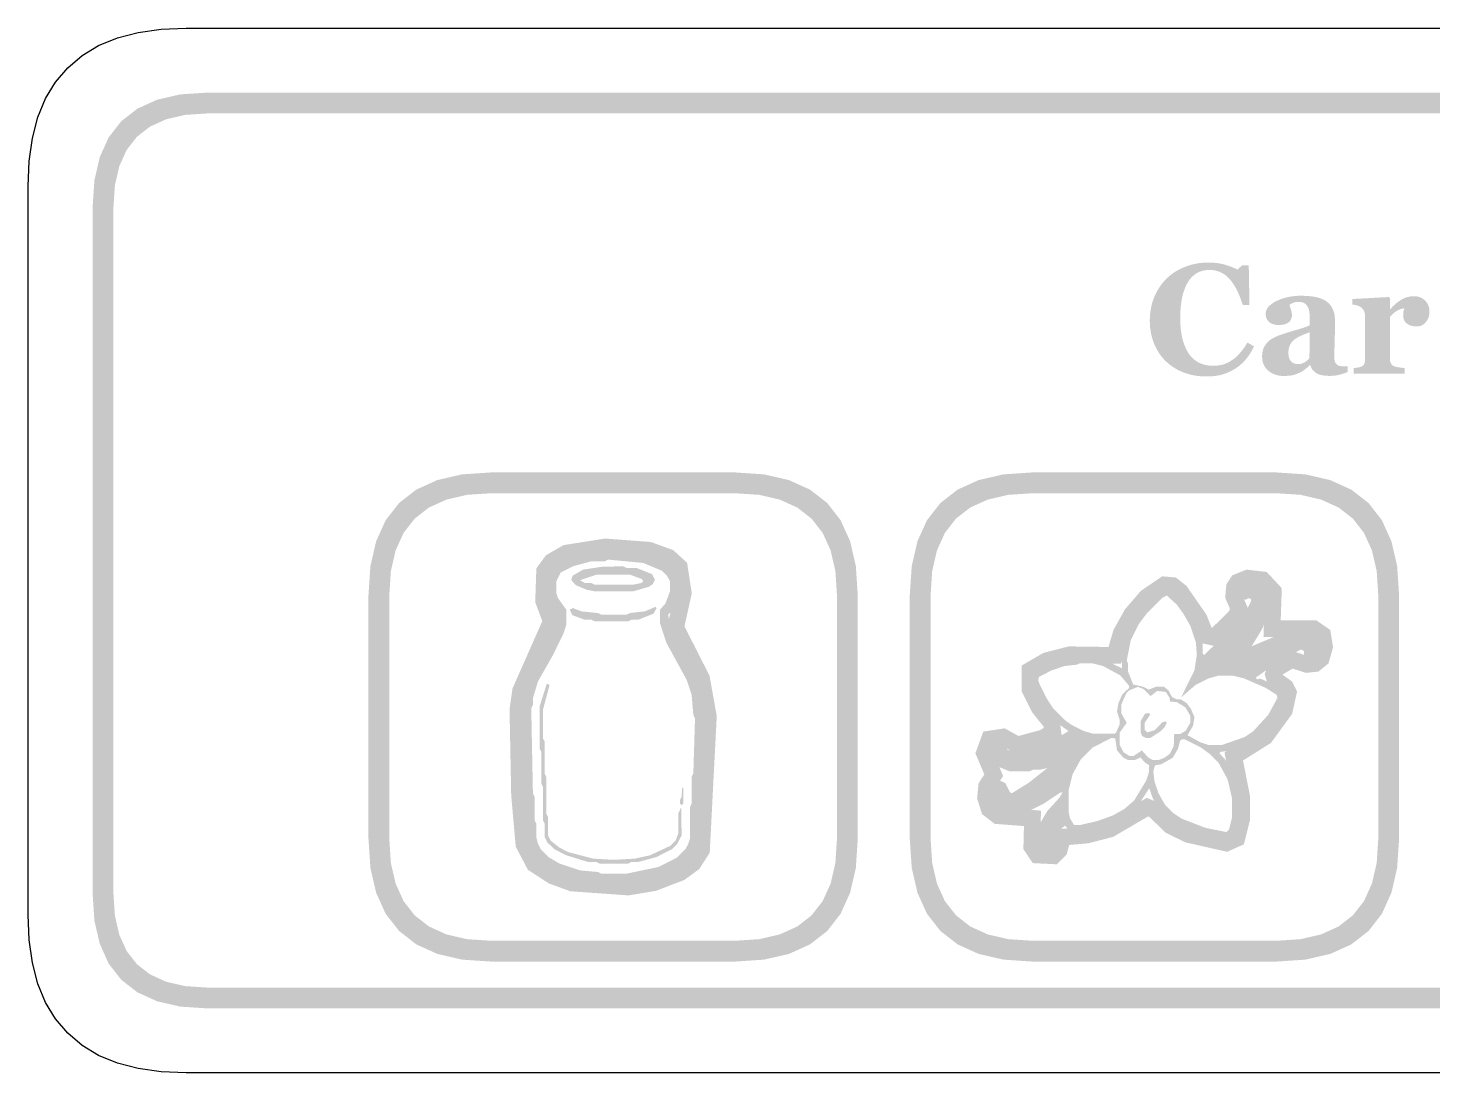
# Model space of a CAD drawing. Header units: millimetres. Extents: x 6 to 594, y 82 to 394.
# Drawn here: x 498.56 to 525.55, y 211.96 to 232.04 of the extents above; entities that cross this region are included whole.
import ezdxf

# ---------------------------------------------------------------- set-up
doc = ezdxf.new("R2010")
doc.units = ezdxf.units.MM
doc.layers.add('CUT', color=1, linetype='Continuous')
doc.layers.add('RASTER', color=7, linetype='Continuous')

msp = doc.modelspace()

# ---------------------------------------------------------------- hatches: boundary and pattern name
at = {"layer": 'RASTER'}
h = msp.add_hatch(color=7, dxfattribs=at)
h.paths.add_polyline_path([(499.8, 228.6), (499.834, 229.116), (499.938, 229.563), (500.109, 229.941), (500.35, 230.25), (500.659, 230.491), (501.038, 230.663), (501.484, 230.766), (502, 230.8), (559.2, 230.8), (559.716, 230.766), (560.163, 230.663), (560.541, 230.491), (560.85, 230.25), (561.091, 229.941), (561.263, 229.563), (561.366, 229.116), (561.4, 228.6), (561.4, 215.4), (561.366, 214.884), (561.262, 214.438), (561.091, 214.059), (560.85, 213.75), (560.541, 213.509), (560.163, 213.337), (559.716, 213.234), (559.2, 213.2), (502, 213.2), (501.484, 213.234), (501.038, 213.337), (500.659, 213.509), (500.35, 213.75), (500.109, 214.059), (499.938, 214.438), (499.834, 214.884), (499.8, 215.4)])
h.paths.add_polyline_path([(500.2, 228.6), (500.2, 215.4), (500.228, 214.978), (500.313, 214.613), (500.453, 214.303), (500.65, 214.05), (500.903, 213.853), (501.213, 213.712), (501.578, 213.628), (502, 213.6), (559.2, 213.6), (559.622, 213.628), (559.988, 213.712), (560.297, 213.853), (560.55, 214.05), (560.747, 214.303), (560.888, 214.613), (560.972, 214.978), (561, 215.4), (561, 228.6), (560.972, 229.022), (560.887, 229.388), (560.747, 229.697), (560.55, 229.95), (560.297, 230.147), (559.988, 230.288), (559.622, 230.372), (559.2, 230.4), (502, 230.4), (501.578, 230.372), (501.213, 230.288), (500.903, 230.147), (500.65, 229.95), (500.453, 229.697), (500.313, 229.388), (500.228, 229.022), (500.2, 228.6)])
for points in [[(521.198, 225.344), (521.141, 225.345), (521.085, 225.349), (521.031, 225.355), (520.977, 225.363), (520.924, 225.373), (520.872, 225.386), (520.82, 225.401), (520.77, 225.418), (520.721, 225.438), (520.674, 225.459), (520.628, 225.483), (520.584, 225.509), (520.541, 225.537), (520.5, 225.567), (520.461, 225.599), (520.423, 225.633), (520.388, 225.668), (520.354, 225.706), (520.323, 225.745), (520.293, 225.787), (520.266, 225.83), (520.24, 225.876), (520.216, 225.924), (520.194, 225.973), (520.175, 226.025), (520.158, 226.077), (520.144, 226.131), (520.132, 226.186), (520.123, 226.243), (520.116, 226.3), (520.112, 226.359), (520.111, 226.42), (520.112, 226.479), (520.116, 226.538), (520.123, 226.596), (520.132, 226.652), (520.144, 226.708), (520.158, 226.762), (520.175, 226.815), (520.195, 226.867), (520.217, 226.918), (520.242, 226.967), (520.268, 227.014), (520.296, 227.059), (520.327, 227.103), (520.36, 227.145), (520.395, 227.185), (520.432, 227.224), (520.47, 227.26), (520.51, 227.294), (520.552, 227.325), (520.596, 227.355), (520.642, 227.383), (520.69, 227.408), (520.739, 227.432), (520.791, 227.453), (520.843, 227.472), (520.897, 227.489), (520.952, 227.503), (521.007, 227.514), (521.064, 227.523), (521.121, 227.529), (521.18, 227.533), (521.239, 227.534), (521.282, 227.534), (521.323, 227.532), (521.364, 227.528), (521.404, 227.524), (521.443, 227.518), (521.481, 227.511), (521.518, 227.502), (521.554, 227.493), (521.589, 227.482), (521.622, 227.471), (521.654, 227.46), (521.685, 227.448), (521.714, 227.436), (521.742, 227.424), (521.769, 227.411), (521.794, 227.398), (521.885, 227.479), (522.012, 227.479), (522.026, 226.72), (521.897, 226.72), (521.868, 226.804), (521.839, 226.882), (521.808, 226.954), (521.776, 227.021), (521.742, 227.082), (521.707, 227.137), (521.671, 227.186), (521.633, 227.23), (521.593, 227.268), (521.552, 227.301), (521.508, 227.329), (521.462, 227.352), (521.414, 227.369), (521.364, 227.382), (521.312, 227.39), (521.258, 227.392), (521.191, 227.388), (521.129, 227.377), (521.07, 227.358), (521.016, 227.332), (520.965, 227.297), (520.919, 227.256), (520.877, 227.207), (520.839, 227.15), (520.805, 227.086), (520.776, 227.016), (520.752, 226.94), (520.731, 226.858), (520.716, 226.77), (520.704, 226.676), (520.698, 226.576), (520.695, 226.469), (520.696, 226.409), (520.699, 226.35), (520.702, 226.294), (520.708, 226.24), (520.715, 226.188), (520.723, 226.139), (520.733, 226.092), (520.745, 226.047), (520.757, 226.004), (520.771, 225.963), (520.786, 225.925), (520.801, 225.889), (520.818, 225.855), (520.835, 225.822), (520.853, 225.793), (520.873, 225.765), (520.894, 225.738), (520.917, 225.713), (520.941, 225.69), (520.965, 225.668), (520.991, 225.649), (521.017, 225.631), (521.045, 225.615), (521.073, 225.601), (521.103, 225.589), (521.133, 225.579), (521.164, 225.57), (521.195, 225.562), (521.228, 225.557), (521.261, 225.553), (521.295, 225.55), (521.33, 225.549), (521.38, 225.551), (521.429, 225.556), (521.477, 225.565), (521.524, 225.577), (521.569, 225.593), (521.612, 225.612), (521.654, 225.635), (521.695, 225.661), (521.735, 225.69), (521.774, 225.724), (521.811, 225.76), (521.848, 225.801), (521.885, 225.845), (521.92, 225.892), (521.954, 225.943), (521.987, 225.998), (522.113, 225.921), (522.097, 225.89), (522.081, 225.859), (522.064, 225.829), (522.046, 225.799), (522.028, 225.771), (522.009, 225.743), (521.99, 225.717), (521.97, 225.691), (521.949, 225.666), (521.928, 225.642), (521.906, 225.618), (521.883, 225.596), (521.859, 225.575), (521.835, 225.554), (521.81, 225.534), (521.784, 225.516), (521.755, 225.496), (521.724, 225.478), (521.694, 225.46), (521.662, 225.444), (521.63, 225.429), (521.597, 225.415), (521.563, 225.402), (521.528, 225.39), (521.492, 225.379), (521.455, 225.37), (521.416, 225.362), (521.376, 225.356), (521.334, 225.351), (521.29, 225.347), (521.245, 225.345), (521.198, 225.344)], [(525.484, 226.585), (525.483, 226.558), (525.48, 226.531), (525.474, 226.505), (525.467, 226.481), (525.457, 226.456), (525.445, 226.433), (525.431, 226.411), (525.415, 226.39), (525.397, 226.37), (525.378, 226.353), (525.357, 226.338), (525.335, 226.326), (525.312, 226.317), (525.287, 226.311), (525.261, 226.307), (525.234, 226.305), (525.207, 226.306), (525.182, 226.309), (525.158, 226.313), (525.135, 226.319), (525.113, 226.326), (525.092, 226.336), (525.072, 226.347), (525.053, 226.359), (525.035, 226.374), (525.02, 226.39), (525.008, 226.407), (524.997, 226.426), (524.989, 226.447), (524.983, 226.47), (524.98, 226.494), (524.979, 226.519), (524.979, 226.532), (524.979, 226.543), (524.98, 226.554), (524.98, 226.565), (524.982, 226.574), (524.983, 226.583), (524.984, 226.591), (524.986, 226.599), (524.988, 226.606), (524.99, 226.613), (524.991, 226.62), (524.993, 226.627), (524.995, 226.633), (524.996, 226.64), (524.998, 226.646), (524.999, 226.652), (524.982, 226.651), (524.965, 226.648), (524.948, 226.644), (524.93, 226.639), (524.912, 226.633), (524.894, 226.625), (524.876, 226.616), (524.857, 226.606), (524.839, 226.594), (524.821, 226.582), (524.804, 226.568), (524.787, 226.554), (524.771, 226.539), (524.755, 226.523), (524.74, 226.506), (524.725, 226.488), (524.725, 225.684), (524.725, 225.672), (524.726, 225.66), (524.728, 225.648), (524.729, 225.637), (524.732, 225.627), (524.734, 225.617), (524.738, 225.608), (524.741, 225.599), (524.746, 225.591), (524.751, 225.583), (524.757, 225.576), (524.763, 225.569), (524.77, 225.563), (524.778, 225.557), (524.786, 225.551), (524.796, 225.546), (524.804, 225.543), (524.814, 225.539), (524.825, 225.535), (524.838, 225.532), (524.852, 225.528), (524.867, 225.525), (524.883, 225.522), (524.9, 225.519), (524.918, 225.517), (524.934, 225.514), (524.949, 225.512), (524.963, 225.511), (524.975, 225.509), (524.986, 225.508), (524.996, 225.507), (525.005, 225.507), (525.005, 225.4), (524.025, 225.4), (524.025, 225.507), (524.034, 225.508), (524.043, 225.509), (524.053, 225.509), (524.062, 225.51), (524.071, 225.511), (524.08, 225.513), (524.09, 225.514), (524.099, 225.515), (524.108, 225.516), (524.117, 225.518), (524.125, 225.519), (524.134, 225.521), (524.141, 225.523), (524.149, 225.525), (524.156, 225.527), (524.163, 225.529), (524.174, 225.533), (524.184, 225.538), (524.194, 225.543), (524.202, 225.549), (524.21, 225.556), (524.217, 225.563), (524.222, 225.571), (524.227, 225.579), (524.231, 225.587), (524.235, 225.597), (524.238, 225.607), (524.24, 225.618), (524.242, 225.629), (524.244, 225.641), (524.245, 225.653), (524.245, 225.667), (524.245, 226.519), (524.244, 226.532), (524.243, 226.545), (524.241, 226.557), (524.239, 226.569), (524.235, 226.581), (524.231, 226.592), (524.226, 226.603), (524.22, 226.614), (524.213, 226.624), (524.207, 226.633), (524.2, 226.643), (524.192, 226.651), (524.185, 226.659), (524.177, 226.667), (524.168, 226.674), (524.16, 226.68), (524.153, 226.685), (524.146, 226.689), (524.138, 226.693), (524.13, 226.696), (524.121, 226.7), (524.112, 226.703), (524.103, 226.707), (524.093, 226.71), (524.083, 226.712), (524.073, 226.715), (524.062, 226.717), (524.051, 226.719), (524.04, 226.721), (524.028, 226.723), (524.017, 226.724), (524.005, 226.726), (524.005, 226.833), (524.703, 226.871), (524.725, 226.849), (524.725, 226.636), (524.731, 226.636), (524.757, 226.665), (524.782, 226.692), (524.809, 226.717), (524.835, 226.741), (524.862, 226.763), (524.89, 226.784), (524.918, 226.803), (524.946, 226.82), (524.974, 226.836), (525.003, 226.849), (525.032, 226.861), (525.062, 226.87), (525.091, 226.877), (525.121, 226.883), (525.152, 226.886), (525.182, 226.887), (525.215, 226.886), (525.247, 226.882), (525.277, 226.875), (525.305, 226.866), (525.332, 226.854), (525.357, 226.839), (525.38, 226.822), (525.401, 226.803), (525.421, 226.781), (525.437, 226.757), (525.452, 226.733), (525.463, 226.706), (525.472, 226.678), (525.479, 226.649), (525.483, 226.618), (525.484, 226.585)]]:
    msp.add_hatch(color=7, dxfattribs=at).paths.add_polyline_path(points)
h = msp.add_hatch(color=7, dxfattribs=at)
h.paths.add_polyline_path([(523.912, 225.431), (523.896, 225.424), (523.879, 225.417), (523.861, 225.411), (523.842, 225.404), (523.823, 225.398), (523.802, 225.391), (523.782, 225.385), (523.76, 225.379), (523.738, 225.374), (523.715, 225.369), (523.693, 225.365), (523.669, 225.362), (523.646, 225.359), (523.622, 225.358), (523.598, 225.356), (523.574, 225.356), (523.53, 225.357), (523.49, 225.359), (523.452, 225.364), (523.418, 225.369), (523.386, 225.377), (523.357, 225.386), (523.331, 225.397), (523.309, 225.41), (523.288, 225.424), (523.27, 225.439), (523.253, 225.456), (523.237, 225.475), (523.224, 225.494), (523.212, 225.516), (523.202, 225.538), (523.193, 225.563), (523.184, 225.563), (523.172, 225.55), (523.16, 225.539), (523.147, 225.527), (523.135, 225.516), (523.123, 225.506), (523.112, 225.496), (523.1, 225.487), (523.088, 225.478), (523.077, 225.469), (523.065, 225.461), (523.053, 225.453), (523.04, 225.445), (523.028, 225.438), (523.015, 225.431), (523.002, 225.424), (522.989, 225.418), (522.972, 225.41), (522.955, 225.403), (522.938, 225.396), (522.922, 225.39), (522.905, 225.384), (522.889, 225.379), (522.873, 225.374), (522.857, 225.37), (522.84, 225.366), (522.822, 225.363), (522.802, 225.361), (522.78, 225.358), (522.757, 225.357), (522.733, 225.356), (522.707, 225.355), (522.679, 225.355), (522.637, 225.356), (522.597, 225.361), (522.558, 225.369), (522.521, 225.38), (522.486, 225.394), (522.452, 225.411), (522.42, 225.431), (522.389, 225.455), (522.361, 225.481), (522.336, 225.509), (522.316, 225.539), (522.299, 225.572), (522.286, 225.606), (522.276, 225.642), (522.271, 225.68), (522.269, 225.721), (522.269, 225.744), (522.27, 225.767), (522.272, 225.788), (522.275, 225.809), (522.279, 225.829), (522.284, 225.848), (522.289, 225.866), (522.295, 225.883), (522.302, 225.899), (522.31, 225.915), (522.318, 225.93), (522.327, 225.945), (522.337, 225.96), (522.347, 225.974), (522.358, 225.988), (522.37, 226.001), (522.381, 226.012), (522.393, 226.023), (522.405, 226.033), (522.417, 226.043), (522.43, 226.053), (522.444, 226.062), (522.457, 226.07), (522.472, 226.078), (522.486, 226.086), (522.501, 226.093), (522.517, 226.101), (522.532, 226.108), (522.548, 226.115), (522.565, 226.122), (522.581, 226.129), (522.598, 226.135), (522.632, 226.147), (522.668, 226.16), (522.705, 226.172), (522.743, 226.185), (522.784, 226.197), (522.826, 226.21), (522.869, 226.223), (522.915, 226.236), (522.959, 226.249), (523.001, 226.261), (523.039, 226.273), (523.074, 226.285), (523.107, 226.296), (523.136, 226.308), (523.161, 226.318), (523.184, 226.329), (523.184, 226.469), (523.184, 226.479), (523.184, 226.489), (523.183, 226.5), (523.183, 226.512), (523.182, 226.524), (523.181, 226.537), (523.18, 226.551), (523.178, 226.566), (523.177, 226.581), (523.175, 226.595), (523.172, 226.608), (523.169, 226.621), (523.166, 226.634), (523.162, 226.645), (523.158, 226.657), (523.153, 226.667), (523.148, 226.679), (523.142, 226.69), (523.135, 226.7), (523.127, 226.71), (523.119, 226.72), (523.11, 226.729), (523.1, 226.738), (523.089, 226.746), (523.078, 226.754), (523.065, 226.76), (523.052, 226.766), (523.038, 226.77), (523.023, 226.774), (523.007, 226.776), (522.991, 226.778), (522.973, 226.778), (522.958, 226.778), (522.942, 226.777), (522.928, 226.776), (522.914, 226.774), (522.901, 226.771), (522.889, 226.768), (522.877, 226.764), (522.866, 226.76), (522.855, 226.756), (522.845, 226.751), (522.836, 226.746), (522.827, 226.742), (522.818, 226.737), (522.81, 226.732), (522.803, 226.728), (522.796, 226.723), (522.797, 226.715), (522.799, 226.706), (522.802, 226.696), (522.804, 226.686), (522.808, 226.674), (522.812, 226.662), (522.816, 226.648), (522.821, 226.633), (522.826, 226.618), (522.83, 226.604), (522.833, 226.589), (522.836, 226.574), (522.839, 226.56), (522.84, 226.546), (522.841, 226.532), (522.841, 226.518), (522.841, 226.511), (522.841, 226.504), (522.84, 226.497), (522.838, 226.49), (522.836, 226.482), (522.834, 226.473), (522.831, 226.465), (522.828, 226.455), (522.825, 226.446), (522.821, 226.438), (522.817, 226.43), (522.812, 226.422), (522.807, 226.415), (522.802, 226.408), (522.796, 226.402), (522.79, 226.396), (522.782, 226.389), (522.773, 226.382), (522.764, 226.376), (522.754, 226.37), (522.745, 226.365), (522.735, 226.36), (522.725, 226.355), (522.715, 226.351), (522.704, 226.347), (522.691, 226.344), (522.677, 226.341), (522.662, 226.339), (522.645, 226.337), (522.627, 226.336), (522.607, 226.335), (522.587, 226.335), (522.557, 226.335), (522.529, 226.338), (522.503, 226.343), (522.479, 226.349), (522.456, 226.358), (522.436, 226.368), (522.417, 226.38), (522.401, 226.394), (522.386, 226.409), (522.373, 226.426), (522.362, 226.443), (522.353, 226.462), (522.346, 226.482), (522.341, 226.503), (522.339, 226.525), (522.338, 226.548), (522.339, 226.569), (522.342, 226.588), (522.347, 226.608), (522.354, 226.626), (522.363, 226.644), (522.374, 226.662), (522.387, 226.679), (522.403, 226.696), (522.419, 226.712), (522.437, 226.727), (522.456, 226.741), (522.475, 226.755), (522.495, 226.768), (522.517, 226.781), (522.539, 226.792), (522.562, 226.803), (522.585, 226.814), (522.61, 226.824), (522.635, 226.833), (522.661, 226.842), (522.688, 226.851), (522.716, 226.858), (522.744, 226.865), (522.774, 226.871), (522.804, 226.877), (522.833, 226.882), (522.862, 226.886), (522.89, 226.89), (522.917, 226.892), (522.944, 226.894), (522.971, 226.895), (522.997, 226.896), (523.032, 226.895), (523.066, 226.895), (523.1, 226.893), (523.133, 226.891), (523.165, 226.889), (523.197, 226.886), (523.227, 226.883), (523.257, 226.879), (523.287, 226.874), (523.315, 226.868), (523.343, 226.861), (523.37, 226.853), (523.397, 226.844), (523.422, 226.833), (523.447, 226.822), (523.471, 226.809), (523.493, 226.796), (523.514, 226.781), (523.534, 226.764), (523.553, 226.746), (523.57, 226.727), (523.587, 226.706), (523.602, 226.684), (523.616, 226.66), (523.628, 226.635), (523.639, 226.608), (523.648, 226.579), (523.656, 226.548), (523.662, 226.516), (523.666, 226.481), (523.668, 226.445), (523.669, 226.406), (523.669, 226.364), (523.669, 226.32), (523.668, 226.274), (523.667, 226.225), (523.667, 226.175), (523.665, 226.123), (523.664, 226.07), (523.663, 226.014), (523.661, 225.959), (523.66, 225.91), (523.658, 225.865), (523.658, 225.826), (523.657, 225.791), (523.656, 225.761), (523.656, 225.735), (523.656, 225.715), (523.656, 225.699), (523.657, 225.684), (523.659, 225.669), (523.661, 225.656), (523.664, 225.643), (523.667, 225.632), (523.671, 225.621), (523.676, 225.611), (523.681, 225.602), (523.687, 225.593), (523.694, 225.585), (523.701, 225.578), (523.709, 225.571), (523.717, 225.565), (523.727, 225.559), (523.736, 225.554), (523.743, 225.551), (523.751, 225.549), (523.759, 225.546), (523.769, 225.544), (523.779, 225.543), (523.79, 225.542), (523.802, 225.541), (523.815, 225.54), (523.828, 225.539), (523.841, 225.539), (523.854, 225.539), (523.866, 225.538), (523.878, 225.538), (523.89, 225.538), (523.901, 225.538), (523.912, 225.538)])
h.paths.add_polyline_path([(523.184, 226.194), (523.164, 226.187), (523.143, 226.18), (523.123, 226.172), (523.103, 226.164), (523.082, 226.156), (523.062, 226.148), (523.042, 226.139), (523.022, 226.13), (523.002, 226.121), (522.983, 226.112), (522.965, 226.103), (522.948, 226.093), (522.932, 226.084), (522.917, 226.074), (522.903, 226.065), (522.89, 226.055), (522.877, 226.044), (522.864, 226.033), (522.852, 226.021), (522.841, 226.008), (522.831, 225.995), (522.822, 225.98), (522.813, 225.966), (522.805, 225.95), (522.798, 225.934), (522.791, 225.917), (522.786, 225.899), (522.782, 225.881), (522.778, 225.862), (522.776, 225.842), (522.775, 225.821), (522.774, 225.8), (522.775, 225.772), (522.777, 225.747), (522.781, 225.723), (522.787, 225.701), (522.794, 225.682), (522.803, 225.664), (522.814, 225.648), (522.826, 225.634), (522.839, 225.622), (522.854, 225.612), (522.868, 225.603), (522.884, 225.596), (522.901, 225.59), (522.918, 225.586), (522.936, 225.584), (522.954, 225.583), (522.974, 225.584), (522.993, 225.585), (523.011, 225.588), (523.028, 225.591), (523.044, 225.596), (523.059, 225.602), (523.073, 225.608), (523.087, 225.616), (523.1, 225.625), (523.112, 225.634), (523.124, 225.643), (523.136, 225.653), (523.147, 225.663), (523.158, 225.674), (523.168, 225.686), (523.178, 225.697)])
h = msp.add_hatch(color=7, dxfattribs=at)
h.paths.add_polyline_path([(505.1, 221.15), (505.137, 221.701), (505.247, 222.178), (505.43, 222.582), (505.688, 222.913), (506.018, 223.17), (506.422, 223.353), (506.899, 223.463), (507.45, 223.5), (512.15, 223.5), (512.701, 223.463), (513.178, 223.353), (513.582, 223.17), (513.913, 222.913), (514.17, 222.582), (514.353, 222.178), (514.463, 221.701), (514.5, 221.15), (514.5, 216.45), (514.463, 215.899), (514.353, 215.422), (514.17, 215.018), (513.913, 214.687), (513.582, 214.43), (513.178, 214.247), (512.701, 214.137), (512.15, 214.1), (507.45, 214.1), (506.899, 214.137), (506.422, 214.247), (506.018, 214.43), (505.688, 214.688), (505.43, 215.018), (505.247, 215.422), (505.137, 215.899), (505.1, 216.45)])
h.paths.add_polyline_path([(505.5, 221.15), (505.5, 216.45), (505.53, 215.993), (505.622, 215.597), (505.774, 215.262), (505.987, 214.988), (506.262, 214.774), (506.597, 214.622), (506.993, 214.53), (507.45, 214.5), (512.15, 214.5), (512.607, 214.53), (513.003, 214.622), (513.338, 214.774), (513.613, 214.988), (513.826, 215.262), (513.978, 215.597), (514.07, 215.993), (514.1, 216.45), (514.1, 221.15), (514.07, 221.607), (513.978, 222.003), (513.826, 222.338), (513.612, 222.612), (513.338, 222.826), (513.003, 222.978), (512.607, 223.07), (512.15, 223.1), (507.45, 223.1), (506.993, 223.07), (506.597, 222.978), (506.262, 222.826), (505.988, 222.613), (505.774, 222.338), (505.622, 222.003), (505.53, 221.607), (505.5, 221.15)])
h = msp.add_hatch(color=7, dxfattribs=at)
h.paths.add_polyline_path([(515.5, 221.15), (515.537, 221.701), (515.647, 222.178), (515.83, 222.582), (516.088, 222.913), (516.418, 223.17), (516.822, 223.353), (517.299, 223.463), (517.85, 223.5), (522.55, 223.5), (523.101, 223.463), (523.578, 223.353), (523.982, 223.17), (524.313, 222.913), (524.57, 222.582), (524.753, 222.178), (524.863, 221.701), (524.9, 221.15), (524.9, 216.45), (524.863, 215.899), (524.753, 215.422), (524.57, 215.018), (524.313, 214.687), (523.982, 214.43), (523.578, 214.247), (523.101, 214.137), (522.55, 214.1), (517.85, 214.1), (517.299, 214.137), (516.822, 214.247), (516.418, 214.43), (516.088, 214.688), (515.83, 215.018), (515.647, 215.422), (515.537, 215.899), (515.5, 216.45)])
h.paths.add_polyline_path([(515.9, 221.15), (515.9, 216.45), (515.93, 215.993), (516.022, 215.597), (516.174, 215.262), (516.388, 214.988), (516.662, 214.774), (516.997, 214.622), (517.393, 214.53), (517.85, 214.5), (522.55, 214.5), (523.007, 214.53), (523.403, 214.622), (523.738, 214.774), (524.013, 214.988), (524.226, 215.262), (524.378, 215.597), (524.47, 215.993), (524.5, 216.45), (524.5, 221.15), (524.47, 221.607), (524.378, 222.003), (524.226, 222.338), (524.013, 222.612), (523.738, 222.826), (523.403, 222.978), (523.007, 223.07), (522.55, 223.1), (517.85, 223.1), (517.393, 223.07), (516.997, 222.978), (516.662, 222.826), (516.387, 222.613), (516.174, 222.338), (516.022, 222.003), (515.93, 221.607), (515.9, 221.15)])
h = msp.add_hatch(color=7, dxfattribs=at)
h.paths.add_polyline_path([(509.646, 222.23), (510.528, 222.163), (510.954, 222.007), (511.221, 221.765), (511.311, 221.178), (511.17, 220.543), (511.652, 219.594), (511.791, 218.817), (511.656, 216.191), (511.453, 215.876), (511.171, 215.67), (510.626, 215.46), (510.097, 215.371), (508.976, 215.451), (508.562, 215.603), (508.162, 215.864), (507.929, 216.308), (507.842, 217.289), (507.81, 218.945), (507.866, 219.346), (508.439, 220.643), (508.303, 221.009), (508.325, 221.655), (508.509, 221.909), (508.85, 222.104)])
h.paths.add_polyline_path([(509.659, 221.908), (508.958, 221.797), (508.728, 221.665), (508.642, 221.546), (508.625, 221.062), (508.785, 220.632), (508.176, 219.257), (508.13, 218.926), (508.162, 217.307), (508.242, 216.4), (508.407, 216.086), (508.707, 215.891), (509.044, 215.767), (510.081, 215.693), (510.541, 215.771), (511.017, 215.953), (511.216, 216.1), (511.341, 216.292), (511.469, 218.797), (511.345, 219.491), (510.832, 220.501), (510.986, 221.189), (510.922, 221.604), (510.785, 221.728), (510.459, 221.847), (509.659, 221.908)])
h = msp.add_hatch(color=7, dxfattribs=at)
h.paths.add_polyline_path([(509.456, 221.976), (510.121, 221.986), (510.185, 221.954), (510.314, 221.954), (510.667, 221.858), (510.901, 221.739), (510.966, 221.674), (511.052, 221.504), (511.084, 221.28), (511.052, 221.215), (511.052, 221.055), (510.966, 220.885), (510.86, 220.766), (510.892, 220.509), (511.075, 220.114), (511.438, 219.449), (511.534, 219), (511.534, 217.972), (511.502, 217.908), (511.502, 217.234), (511.47, 217.17), (511.47, 216.495), (511.438, 216.335), (511.351, 216.165), (511.126, 215.94), (510.667, 215.725), (510.25, 215.628), (510.025, 215.628), (509.961, 215.596), (509.639, 215.596), (509.575, 215.628), (509.158, 215.66), (508.837, 215.757), (508.474, 215.94), (508.281, 216.132), (508.195, 216.303), (508.13, 216.559), (508.098, 217.523), (508.066, 217.587), (508.066, 219.096), (508.195, 219.546), (508.676, 220.445), (508.74, 220.669), (508.731, 220.788), (508.634, 220.885), (508.548, 221.055), (508.516, 221.408), (508.634, 221.674), (508.763, 221.771), (509.126, 221.922)])
h.paths.add_polyline_path([(509.704, 221.825), (509.639, 221.793), (509.383, 221.793), (509.029, 221.697), (508.795, 221.578), (508.708, 221.408), (508.708, 221.183), (508.74, 221.087), (508.901, 220.862), (508.901, 220.573), (508.837, 220.38), (508.634, 219.973), (508.355, 219.481), (508.259, 219.16), (508.259, 219.032), (508.227, 218.968), (508.259, 217.33), (508.291, 217.266), (508.291, 216.816), (508.323, 216.752), (508.323, 216.495), (508.355, 216.367), (508.41, 216.261), (508.57, 216.1), (508.773, 215.982), (509.158, 215.853), (509.511, 215.821), (509.575, 215.789), (510.057, 215.789), (510.667, 215.917), (511.03, 216.1), (511.19, 216.261), (511.245, 216.367), (511.277, 216.463), (511.277, 217.073), (511.309, 217.137), (511.309, 217.651), (511.341, 217.715), (511.373, 218.775), (511.341, 218.839), (511.309, 219.225), (511.213, 219.514), (510.827, 220.22), (510.699, 220.605), (510.699, 220.862), (510.805, 220.981), (510.892, 221.215), (510.892, 221.408), (510.837, 221.514), (510.741, 221.61), (510.378, 221.761)])
h.paths.add_polyline_path([(509.585, 221.687), (509.993, 221.697), (510.057, 221.665), (510.25, 221.665), (510.548, 221.546), (510.603, 221.44), (510.561, 221.353), (510.484, 221.302), (510.185, 221.215), (509.447, 221.215), (509.286, 221.247), (509.084, 221.334), (509.02, 221.398), (508.997, 221.44), (509.02, 221.514), (509.222, 221.633)])
h.paths.add_polyline_path([(509.479, 221.536), (509.167, 221.43), (509.254, 221.376), (509.383, 221.376), (509.447, 221.344), (510.185, 221.344), (510.346, 221.376), (510.378, 221.408), (510.355, 221.45), (510.121, 221.536)])
h.paths.add_polyline_path([(510.612, 220.917), (510.635, 220.894), (510.58, 220.788), (510.282, 220.669), (510.153, 220.669), (510.089, 220.637), (509.447, 220.637), (509.383, 220.669), (509.254, 220.669), (509.02, 220.756), (508.965, 220.862), (509.029, 220.894), (509.19, 220.83), (509.511, 220.798), (509.575, 220.766), (510.057, 220.766), (510.121, 220.798), (510.41, 220.83)])
h.paths.add_polyline_path([(508.525, 219.44), (508.58, 219.417), (508.451, 218.936), (508.451, 218.39), (508.484, 218.325), (508.484, 217.715), (508.516, 217.651), (508.516, 216.945), (508.548, 216.881), (508.548, 216.527), (508.602, 216.421), (508.763, 216.293), (508.933, 216.206), (509.415, 216.078), (509.81, 216.055), (510.217, 216.078), (510.506, 216.142), (510.901, 216.325), (510.998, 216.421), (511.052, 216.559), (511.052, 216.945), (511.107, 217.064), (511.116, 216.527), (511.03, 216.357), (510.933, 216.261), (510.635, 216.11), (510.282, 216.014), (510.153, 216.014), (510.089, 215.982), (509.543, 215.982), (509.479, 216.014), (509.318, 216.014), (508.901, 216.142), (508.667, 216.261), (508.538, 216.389), (508.484, 216.495), (508.484, 216.752), (508.451, 216.816), (508.451, 217.459), (508.419, 217.523), (508.419, 218.133), (508.387, 218.197), (508.387, 219)])
h.paths.add_polyline_path([(511.126, 217.449), (511.149, 217.426), (511.149, 217.137), (511.116, 217.105), (511.084, 217.137), (511.084, 217.202), (511.116, 217.266)])
h = msp.add_hatch(color=7, dxfattribs=at)
h.paths.add_polyline_path([(521.968, 221.633), (522.357, 221.587), (522.647, 221.275), (522.626, 220.659), (523.308, 220.659), (523.578, 220.473), (523.632, 220.142), (523.545, 219.831), (523.351, 219.673), (523.111, 219.648), (522.857, 219.73), (522.661, 219.617), (522.657, 219.607), (522.654, 219.617), (522.844, 219.482), (522.94, 219.29), (522.846, 218.861), (522.439, 218.302), (521.902, 217.964), (522.033, 217.296), (522.033, 216.809), (521.919, 216.353), (521.597, 216.209), (520.79, 216.392), (520.414, 216.579), (520.106, 216.876), (520.077, 216.889), (519.407, 216.496), (518.928, 216.373), (518.562, 216.341), (518.513, 216.156), (518.326, 215.969), (517.861, 215.992), (517.682, 216.261), (517.693, 216.704), (517.13, 216.747), (516.887, 216.935), (516.793, 217.237), (516.821, 217.526), (516.932, 217.697), (516.76, 218.103), (516.912, 218.52), (517.323, 218.582), (517.588, 218.435), (518.004, 218.548), (518.075, 218.593), (518.071, 218.615), (517.852, 218.889), (517.649, 219.292), (517.649, 219.789), (518.066, 220.032), (518.553, 220.157), (519.317, 220.146), (519.415, 220.477), (519.631, 220.865), (519.937, 221.223), (520.35, 221.504), (520.611, 221.481), (520.816, 221.32), (521.199, 220.767), (521.303, 220.504), (521.299, 220.505), (521.636, 220.837), (521.65, 220.884), (521.559, 221.089), (521.582, 221.352), (521.695, 221.522)])
h.paths.add_polyline_path([(522.012, 221.306), (521.907, 221.263), (521.893, 221.242), (521.885, 221.143), (521.99, 220.907), (521.919, 220.667), (521.4, 220.154), (521.067, 220.229), (520.915, 220.615), (520.58, 221.098), (520.488, 221.171), (520.436, 221.175), (520.152, 220.983), (519.895, 220.681), (519.712, 220.352), (519.555, 219.822), (518.591, 219.837), (518.189, 219.733), (517.969, 219.605), (517.969, 219.368), (518.122, 219.063), (518.376, 218.747), (518.42, 218.435), (518.135, 218.251), (517.546, 218.093), (517.263, 218.249), (517.148, 218.232), (517.104, 218.111), (517.293, 217.666), (517.132, 217.418), (517.118, 217.27), (517.163, 217.126), (517.25, 217.059), (518.02, 217.001), (518.005, 216.354), (518.038, 216.304), (518.201, 216.296), (518.226, 216.321), (518.31, 216.641), (518.874, 216.689), (519.284, 216.795), (520.054, 217.247), (520.286, 217.147), (520.6, 216.844), (520.898, 216.696), (521.564, 216.545), (521.646, 216.581), (521.713, 216.848), (521.713, 217.265), (521.546, 218.118), (522.216, 218.54), (522.548, 218.995), (522.603, 219.248), (522.593, 219.268), (522.379, 219.42), (522.317, 219.627), (522.409, 219.84), (522.819, 220.078), (523.145, 219.973), (523.223, 219.981), (523.264, 220.014), (523.304, 220.16), (523.284, 220.287), (523.208, 220.339), (522.295, 220.339), (522.322, 221.154), (522.203, 221.283), (522.012, 221.306)])
h = msp.add_hatch(color=7, dxfattribs=at)
h.paths.add_polyline_path([(522.014, 221.393), (522.166, 221.401), (522.253, 221.355), (522.36, 221.276), (522.431, 221.135), (522.431, 220.895), (522.405, 220.789), (522.253, 220.462), (522.067, 220.159), (522.617, 220.39), (522.963, 220.47), (523.176, 220.444), (523.316, 220.372), (523.37, 220.319), (523.415, 220.204), (523.354, 220), (523.263, 219.904), (523.229, 219.885), (523.088, 219.904), (523.069, 220.071), (523.016, 220.098), (522.663, 219.92), (522.147, 219.558), (522.173, 219.521), (522.219, 219.54), (522.298, 219.513), (522.546, 219.388), (522.679, 219.282), (522.697, 219.168), (522.644, 219.035), (522.546, 218.841), (522.413, 218.655), (522.147, 218.389), (521.9, 218.237), (521.687, 218.158), (521.474, 218.131), (521.448, 218.104), (521.562, 217.98), (521.687, 217.732), (521.793, 217.307), (521.793, 216.802), (521.695, 216.502), (521.607, 216.456), (521.395, 216.483), (520.836, 216.642), (520.589, 216.767), (520.27, 217.06), (520.172, 217.227), (520.1, 217.432), (519.861, 217.06), (519.595, 216.874), (519.295, 216.722), (518.763, 216.589), (518.604, 216.589), (518.479, 216.714), (518.356, 216.597), (518.285, 216.483), (518.311, 216.377), (518.293, 216.262), (518.152, 216.164), (518.011, 216.209), (517.913, 216.35), (517.913, 216.536), (517.966, 216.696), (518.144, 216.996), (518.372, 217.246), (518.436, 217.352), (518.383, 217.342), (518.08, 217.14), (517.833, 217.015), (517.567, 216.935), (517.328, 216.935), (517.16, 217.007), (517.054, 217.14), (517.009, 217.28), (517.054, 217.448), (517.097, 217.512), (517.168, 217.546), (517.248, 217.573), (517.336, 217.528), (517.426, 217.352), (517.461, 217.334), (517.788, 217.538), (518.144, 217.82), (517.992, 217.785), (517.859, 217.785), (517.806, 217.759), (517.408, 217.759), (517.107, 217.884), (517.009, 218.051), (517.009, 218.184), (517.054, 218.272), (517.134, 218.352), (517.221, 218.37), (517.309, 218.325), (517.373, 218.176), (517.408, 218.158), (517.54, 218.158), (517.939, 218.264), (518.418, 218.45), (518.55, 218.53), (518.41, 218.628), (518.197, 218.841), (518.064, 219.027), (517.966, 219.194), (517.859, 219.46), (517.878, 219.628), (518.011, 219.734), (518.178, 219.806), (518.418, 219.885), (518.683, 219.939), (519.056, 219.939), (519.321, 219.859), (519.579, 219.734), (519.561, 220.098), (519.64, 220.364), (519.765, 220.611), (519.872, 220.771), (520.164, 221.09), (520.438, 221.268), (520.552, 221.222), (520.658, 221.116), (520.924, 220.744), (521.102, 220.337), (521.129, 220.231), (521.129, 220.018), (521.155, 219.992), (521.775, 220.595), (521.987, 220.888), (522.059, 221.028), (522.051, 221.074), (522.006, 221.082), (521.953, 221.055), (521.839, 221.074), (521.793, 221.135), (521.793, 221.214), (521.865, 221.329)])
h.paths.add_polyline_path([(520.438, 221.135), (520.35, 221.09), (520.058, 220.797), (519.898, 220.584), (519.747, 220.284), (519.667, 219.885), (519.693, 219.832), (519.693, 219.673), (519.792, 219.426), (519.986, 219.38), (520.092, 219.327), (520.225, 219.38), (520.385, 219.38), (520.472, 219.309), (520.536, 219.186), (520.624, 219.141), (520.704, 219.141), (520.818, 219.069), (520.898, 218.963), (520.969, 218.796), (520.943, 218.636), (520.836, 218.45), (521.076, 218.317), (521.235, 218.264), (521.501, 218.264), (521.934, 218.415), (522.094, 218.522), (522.386, 218.841), (522.564, 219.168), (522.546, 219.229), (522.333, 219.362), (521.926, 219.54), (521.714, 219.593), (521.421, 219.593), (521.235, 219.54), (520.988, 219.415), (520.712, 219.176), (520.969, 219.699), (521.015, 220), (520.996, 220.231), (520.89, 220.55), (520.765, 220.771), (520.632, 220.957)])
h.paths.add_polyline_path([(518.763, 219.832), (518.71, 219.806), (518.471, 219.779), (518.232, 219.699), (517.984, 219.574), (517.966, 219.513), (517.992, 219.434), (518.144, 219.133), (518.25, 218.974), (518.489, 218.734), (518.596, 218.655), (518.843, 218.53), (519.029, 218.477), (519.428, 218.477), (519.462, 218.495), (519.534, 218.663), (519.534, 218.742), (519.481, 218.902), (519.507, 219.061), (519.579, 219.229), (519.701, 219.346), (519.72, 219.38), (519.701, 219.415), (519.542, 219.601), (519.215, 219.779), (519.002, 219.832)])
h.paths.add_polyline_path([(519.88, 219.38), (519.712, 219.309), (519.659, 219.255), (519.561, 219.035), (519.561, 218.875), (519.667, 218.689), (519.534, 218.503), (519.534, 218.264), (519.606, 218.123), (519.72, 218.051), (519.8, 218.051), (519.959, 218.158), (520.084, 218.017), (520.172, 217.972), (520.278, 217.972), (520.393, 218.017), (520.499, 218.096), (520.571, 218.237), (520.579, 218.469), (520.704, 218.477), (520.802, 218.538), (520.89, 218.689), (520.89, 218.822), (520.791, 218.99), (520.624, 219.088), (520.499, 219.096), (520.491, 219.168), (520.419, 219.282), (520.252, 219.301), (520.127, 219.202), (519.994, 219.335)])
h.paths.add_polyline_path([(520.02, 218.867), (520.092, 218.875), (520.119, 218.849), (520.012, 218.689), (520.012, 218.556), (520.066, 218.503), (520.206, 218.548), (520.35, 218.697), (520.411, 218.716), (520.438, 218.689), (520.393, 218.602), (520.313, 218.522), (520.119, 218.397), (520.039, 218.397), (519.967, 218.431), (519.933, 218.503), (519.933, 218.716)])
h.paths.add_polyline_path([(519.375, 218.397), (519.021, 218.219), (518.782, 217.98), (518.63, 217.706), (518.55, 217.387), (518.55, 216.988), (518.577, 216.855), (518.657, 216.722), (518.763, 216.722), (519.109, 216.802), (519.401, 216.908), (519.622, 217.033), (519.808, 217.193), (520.039, 217.573), (520.092, 217.732), (520.1, 217.873), (520.004, 217.937), (519.933, 218.025), (519.826, 217.972), (519.693, 217.972), (519.606, 218.017), (519.481, 218.158), (519.446, 218.389)])
h.paths.add_polyline_path([(520.73, 218.37), (520.696, 218.352), (520.65, 218.184), (520.552, 218.017), (520.331, 217.892), (520.217, 217.873), (520.199, 217.839), (520.18, 217.751), (520.199, 217.573), (520.278, 217.334), (520.403, 217.113), (520.563, 216.953), (520.722, 216.847), (521.182, 216.669), (521.581, 216.589), (521.634, 216.642), (521.687, 216.855), (521.687, 217.254), (521.607, 217.599), (521.429, 217.926), (521.27, 218.086), (521.084, 218.219), (520.783, 218.37)])

# ---------------------------------------------------------------- linework, layer by layer
at = {"layer": 'CUT'}
msp.add_lwpolyline([(559.601, 211.96), (501.599, 211.96), (501.117, 211.981), (500.675, 212.044), (500.275, 212.149), (499.915, 212.297), (499.597, 212.488), (499.322, 212.722), (499.088, 212.997), (498.897, 213.315), (498.749, 213.675), (498.644, 214.075), (498.581, 214.517), (498.56, 214.999), (498.56, 229.001), (498.581, 229.483), (498.644, 229.925), (498.749, 230.325), (498.897, 230.685), (499.088, 231.003), (499.322, 231.278), (499.597, 231.512), (499.915, 231.703), (500.275, 231.851), (500.675, 231.956), (501.117, 232.019), (501.599, 232.04), (559.601, 232.04)], dxfattribs=at)

doc.saveas('drawing.dxf')
